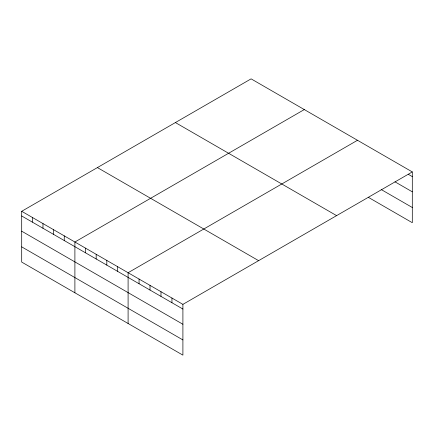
<?xml version="1.0" encoding="UTF-8"?>
<svg xmlns="http://www.w3.org/2000/svg" width="434" height="434" viewBox="0 0 434 434"><rect width="100%" height="100%" fill="white"/><g stroke="black" fill="none" stroke-linecap="round" stroke-linejoin="round"><path stroke-width="0.65" d="M412.3 171.924L251.096 78.858L21.7 211.298L21.7 262.076L182.904 355.142L182.904 304.364L412.3 171.924L412.3 222.702L368.45 197.389M304.294 109.569L74.898 242.009L74.898 292.787M357.491 140.28L128.095 272.72L128.095 323.498M408.264 174.278L412.3 176.611M394.994 181.83L412.3 191.823M381.144 189.506L412.3 207.495M175.396 122.562L336.6 215.633M97.4 167.589L258.604 260.66M21.7 211.298L182.904 304.364M21.7 215.98L182.904 309.051M21.7 231.192L182.904 324.263M21.7 246.865L182.904 339.93M171.945 298.039L171.945 302.72M160.981 291.708L160.981 296.389M150.018 285.382L150.018 290.064M139.059 279.051L139.059 283.733M117.457 266.579L117.457 271.261M106.818 260.438L106.818 265.12M96.174 254.297L96.174 258.979M85.536 248.15L85.536 252.832M64.259 235.868L64.259 240.55M53.621 229.722L53.621 234.409M42.977 223.581L42.977 228.262M32.338 217.439L32.338 222.121"/></g></svg>
